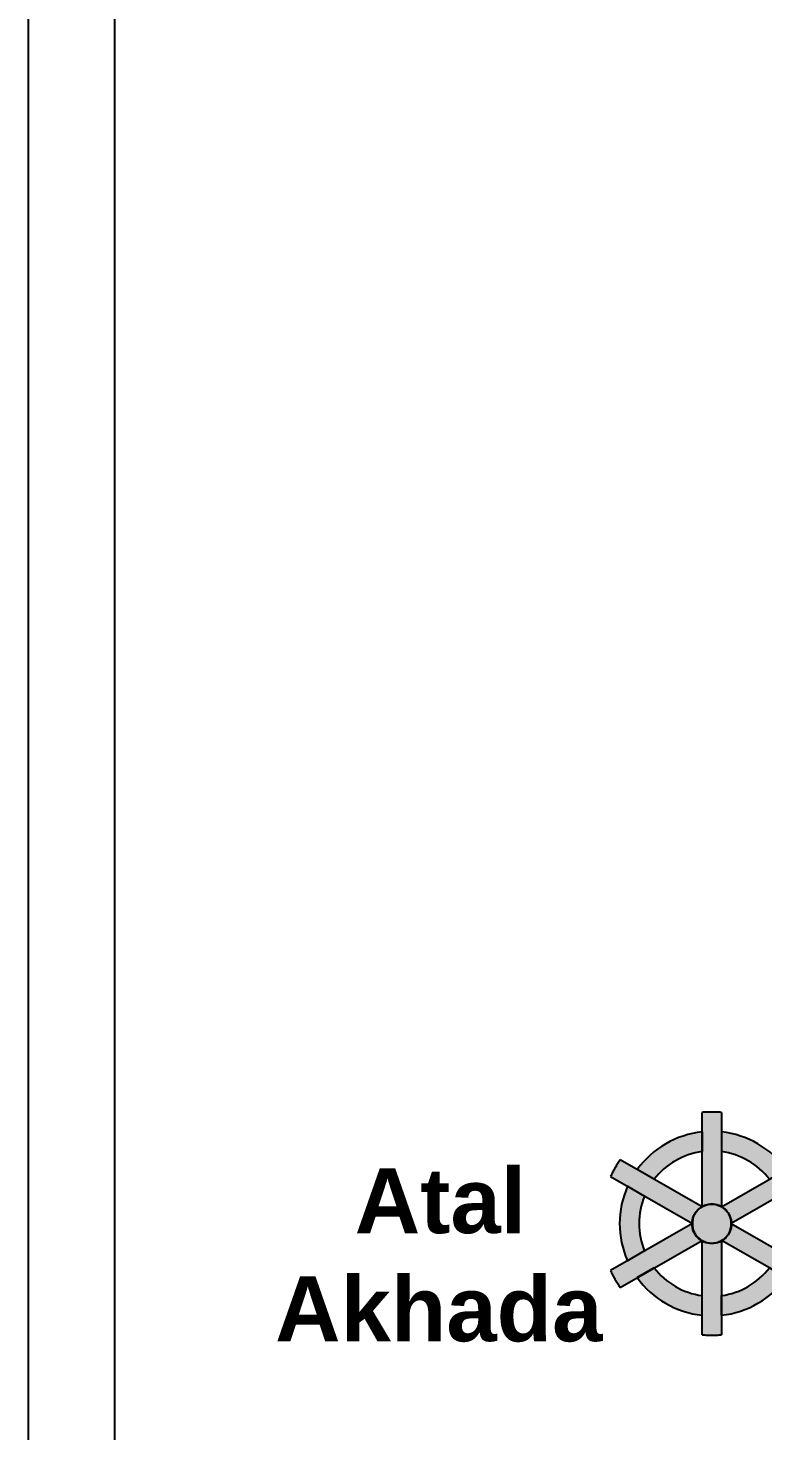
# Model space of a CAD drawing. Header units: metres. Extents: x 125.25 to 127.94, y 109.47 to 110.92.
# Drawn here: x 125.2503 to 125.3353, y 109.7674 to 109.9295 of the extents above; entities that cross this region are included whole.
import ezdxf

# ---------------------------------------------------------------- set-up
doc = ezdxf.new("R2010")
doc.units = ezdxf.units.M
doc.linetypes.add('DASHEDX2', pattern=[38.099999999999994, 25.4, -12.7])
doc.styles.get("Standard").update_dxf_attribs({"font": 'arial.ttf'})

# ---------------------------------------------------------------- blocks, each defined once
blk = doc.blocks.new('A$C41FF0212')
at = {"linetype": 'DASHEDX2', "true_color": 0xffffff, "transparency": 33554687}
h = blk.add_hatch(color=7, dxfattribs=at)
h.dxf.hatch_style = 1
edge = h.paths.add_edge_path()
edge.add_line((0.009810053648588224, 0.02023095741278836), (0.009807084236798356, 0.01053818119704282))
edge.add_arc((0.008810050707553271, 0.008816867412440125), 0.001989220199852741, 59.9193663883004, 120.0806349087099)
edge.add_line((0.007813017139342635, 0.01053818117447288), (0.007810053648588224, 0.02023095741278836))
edge.add_arc((0.008810053648588223, 0.008810029477800203), 0.01146462362645163, 84.99602569108208, 95.00397430891792, ccw=False)
edge = h.paths.add_edge_path()
edge.add_line((0.009807087214203676, 0.01053817947927114), (0.01820807795371283, 0.01537621056397809))
edge.add_arc((0.008810053648588227, 0.008810029477800182), 0.01146462362645165, 24.93315632470302, 34.9411049425388, ccw=False)
edge.add_line((0.01920617681180591, 0.01364306352189733), (0.01080518607229675, 0.008805032437190382))
edge.add_arc((0.008876963372191574, 0.008848561995297174), 0.001928713976625326, 358.70676949753, 421.1674917697118)
edge = h.paths.add_edge_path()
edge.add_line((0.01080518607229675, 0.008805032437190382), (0.01921446167699539, 0.003994856742102139))
edge.add_arc((0.00881005364858819, 0.008810029477800227), 0.0114646236264517, 325.15729421149143, 335.1652428293271, ccw=False)
edge.add_line((0.01821934077739304, 0.00225999813253921), (0.009810053648588222, 0.0070835943187085))
edge.add_arc((0.00889229840302597, 0.008762485264074324), 0.001913360785944036, 298.66294626811, 361.2741843655108)
edge = h.paths.add_edge_path()
edge.add_line((0.009810053648588224, 0.007083594318708501), (0.009810053648588219, -0.002610898457187993))
edge.add_arc((0.008810053648588221, 0.00881002947780018), 0.01146462362645164, 264.99602569108214, 275.00397430891786, ccw=False)
edge.add_line((0.007810053648588224, -0.002610898457187993), (0.007810053648588221, 0.007083594318708499))
edge.add_arc((0.008810053648588223, 0.008780995651962845), 0.0019700688531454, 239.496135826314, 300.503864173686)
edge = h.paths.add_edge_path()
edge.add_line((0.006814656138358171, 0.00881829426345854), (-0.00159435437981895, 0.003994856742102139))
edge.add_arc((0.008810053648588253, 0.008810029477800227), 0.0114646236264517, 204.8347571706728, 214.8427057885085)
edge.add_line((-0.0005992334802165968, 0.00225999813253921), (0.00781005364858822, 0.0070835943187085))
edge.add_arc((0.008738579878051298, 0.008769334124422391), 0.001924546609300286, 178.5422478274661, 241.1534859248669, ccw=False)
edge = h.paths.add_edge_path()
edge.add_line((0.007813020082972766, 0.01053817947927114), (-0.0005879706565363914, 0.01537621056397809))
edge.add_arc((0.008810053648588216, 0.008810029477800182), 0.01146462362645165, 145.0588950574612, 155.0668436752969)
edge.add_line((-0.00158606951462947, 0.01364306352189733), (0.006814656138358171, 0.00881829426345854))
edge.add_arc((0.008732075451129296, 0.008854977589945533), 0.001917770186291842, 118.63530476575451, 181.0960270379363, ccw=False)
at = {"linetype": 'DASHEDX2', "transparency": 33554687}
h = blk.add_hatch(color=20, dxfattribs=at)
h.dxf.hatch_style = 1
edge = h.paths.add_edge_path()
edge.add_line((0.007810053648588219, 0.01822167653824538), (0.007810053648588219, 0.01620736723435694))
edge.add_arc((0.008810053648588216, 0.008810029477800184), 0.007464623626451644, 97.69878825760865, 142.3640811087704)
edge.add_line((0.002898766051610421, 0.01336824018271462), (0.001153218945675414, 0.01437348009074328))
edge.add_arc((0.00881005364858822, 0.008810029477800182), 0.00946462362645165, 96.06499769183557, 143.9978716745435, ccw=False)
edge = h.paths.add_edge_path()
edge.add_line((0.009810053648588224, 0.01822167653824538), (0.009810053648588224, 0.01620736723435694))
edge.add_arc((0.008810053648588227, 0.008810029477800184), 0.007464623626451644, 37.63591889122961, 82.30121174239127, ccw=False)
edge.add_line((0.01472134124556602, 0.01336824018271462), (0.01646688835150103, 0.01437348009074328))
edge.add_arc((0.008810053648588223, 0.008810029477800182), 0.00946462362645165, 36.0021283254565, 83.93500230816441)
edge = h.paths.add_edge_path()
edge.add_line((0.01746498720959411, 0.01264033304866252), (0.0157194401036591, 0.01163509314063386))
edge.add_arc((0.008810053648588223, 0.008810029477800189), 0.007464623626451644, -22.139943221981923, 22.238342376012213, ccw=False)
edge.add_line((0.01572428164579309, 0.005996836081098064), (0.01747155256487988, 0.004994595437816641))
edge.add_arc((0.008810053648588225, 0.008810029477800189), 0.009464623626451646, 336.226266212245, 383.8721329417853)
edge = h.paths.add_edge_path()
edge.add_line((0.009810053648588224, -0.0006016175826450108), (0.00981005364858822, 0.001412691721243432))
edge.add_arc((0.008810053648588223, 0.008810029477800189), 0.007464623626451648, 277.6987882576087, 322.4624802628007)
edge.add_line((0.01472916074619075, 0.004261977471535136), (0.01647643166527753, 0.003259736828253713))
edge.add_arc((0.008810053648588223, 0.008810029477800189), 0.00946462362645165, 276.0649976918356, 324.0962708285738, ccw=False)
edge = h.paths.add_edge_path()
edge.add_line((0.007810053648588219, -0.0006016175826450108), (0.007810053648588222, 0.001412691721243432))
edge.add_arc((0.00881005364858822, 0.008810029477800189), 0.007464623626451648, 217.5375197371993, 262.30121174239133, ccw=False)
edge.add_line((0.002890946550985696, 0.004261977471535136), (0.001143675631898908, 0.003259736828253713))
edge.add_arc((0.00881005364858822, 0.008810029477800189), 0.00946462362645165, 215.9037291714262, 263.9350023081644)
edge = h.paths.add_edge_path()
edge.add_line((0.0001551200875823354, 0.01264033304866252), (0.001900667193517343, 0.01163509314063386))
edge.add_arc((0.008810053648588218, 0.008810029477800189), 0.007464623626451643, 157.7616576239878, 202.139943221982)
edge.add_line((0.00189582565138335, 0.005996836081098064), (0.0001485547322965623, 0.004994595437816641))
edge.add_arc((0.008810053648588218, 0.008810029477800189), 0.009464623626451646, 156.1278670582147, 203.773733787755, ccw=False)
at = {"linetype": 'DASHEDX2', "true_color": 0xffffff, "transparency": 33554687}
h = blk.add_hatch(color=7, dxfattribs=at)
h.dxf.hatch_style = 1
edge = h.paths.add_edge_path()
edge.add_line((0.009807087214203676, 0.01053817947927114), (0.01820807795371283, 0.01537621056397809))
edge.add_arc((0.008810053648588227, 0.008810029477800182), 0.01146462362645165, 24.93315632470302, 34.9411049425388, ccw=False)
edge.add_line((0.01920617681180591, 0.01364306352189733), (0.01080518607229675, 0.008805032437190382))
edge.add_arc((0.008876963372191574, 0.008848561995297174), 0.001928713976625326, 358.70676949753, 421.1674917697118)
at = {"linetype": 'DASHEDX2', "true_color": 0xcc3300, "transparency": 33554687}
h = blk.add_hatch(color=22, dxfattribs=at)
h.dxf.hatch_style = 1
edge = h.paths.add_edge_path()
edge.add_arc((0.008810053648588221, 0.008780995651962838), 0.002025091960450592, 0, 360)
at = {"color": 18, "linetype": 'DASHEDX2', "true_color": 0x000000}
for points in [[(0.009810053648588224, 0.02023095741278836), (0.009807084236798356, 0.01053818119704282, 0.2687035224409885), (0.007813017139342635, 0.01053818117447288), (0.007810053648588224, 0.02023095741278836, -0.04369569146346969)], [(0.007810053648588219, 0.01822167653824538), (0.007810053648588219, 0.01620736723435694, 0.1973945879906858), (0.002898766051610421, 0.01336824018271462), (0.001153218945675414, 0.01437348009074328, -0.2122504552456015)], [(0.009810053648588224, 0.01822167653824538), (0.009810053648588224, 0.01620736723435694, -0.1973945879906858), (0.01472134124556602, 0.01336824018271462), (0.01646688835150103, 0.01437348009074328, 0.2122504552456015)], [(0.0001551200875823354, 0.01264033304866252), (0.001900667193517343, 0.01163509314063386, 0.1960938078674019), (0.00189582565138335, 0.005996836081098064), (0.0001485547322965623, 0.004994595437816641, -0.2109420802666859)], [(0.01746498720959411, 0.01264033304866252), (0.0157194401036591, 0.01163509314063386, -0.1960938078674019), (0.01572428164579309, 0.005996836081098064), (0.01747155256487988, 0.004994595437816641, 0.2109420802666859)], [(0.007810053648588219, -0.0006016175826450108), (0.007810053648588222, 0.001412691721243432, -0.1978407024874488), (0.002890946550985696, 0.004261977471535136), (0.001143675631898908, 0.003259736828253713, 0.2126991856762388)], [(0.009810053648588224, -0.0006016175826450108), (0.00981005364858822, 0.001412691721243432, 0.1978407024874488), (0.01472916074619075, 0.004261977471535136), (0.01647643166527753, 0.003259736828253713, -0.2126991856762388)]]:
    blk.add_lwpolyline(points, format="xyb", close=True, dxfattribs=at)
for points in [[(0.007813020082972766, 0.01053817947927114), (-0.0005879706565363914, 0.01537621056397809, 0.04369569146346959), (-0.00158606951462947, 0.01364306352189733), (0.006814656138358171, 0.00881829426345854, -0.2794906431650335), (0.007813017139342633, 0.01053818117447287)], [(0.009807087214203676, 0.01053817947927114), (0.01820807795371283, 0.01537621056397809, -0.04369569146346959), (0.01920617681180591, 0.01364306352189733), (0.01080518607229675, 0.008805032437190382, 0.2794906431650335), (0.009807087214203676, 0.01053817947927114)], [(0.006814656138358171, 0.00881829426345854, -0.001681654276185364), (0.006814656138358171, 0.00881829426345854), (-0.00159435437981895, 0.003994856742102139, 0.04369569146346952), (-0.0005992334802165968, 0.00225999813253921), (0.00781005364858822, 0.0070835943187085, -0.2801988244140493), (0.006814656138358171, 0.00881829426345854)], [(0.01080518607229675, 0.008805032437190382, 0.001681654276185364), (0.01080518607229675, 0.008805032437190382), (0.01921446167699539, 0.003994856742102139, -0.04369569146346952), (0.01821934077739304, 0.00225999813253921), (0.009810053648588222, 0.0070835943187085, 0.2801988244140493), (0.01080518607229675, 0.008805032437190382)], [(0.009810053648588224, 0.007083594318708501), (0.009810053648588219, -0.002610898457187993, -0.04369569146346952), (0.007810053648588224, -0.002610898457187993), (0.007810053648588221, 0.0070835943187085, 0.2726675198910545), (0.009810053648588224, 0.007083594318708501)]]:
    blk.add_lwpolyline(points, format="xyb", dxfattribs=at)
blk.add_circle((0.008810053648588221, 0.008780995651962838), 0.002025091960450592, dxfattribs=at)

msp = doc.modelspace()

# ---------------------------------------------------------------- linework, layer by layer
at = {"color": 18, "linetype": 'DASHEDX2', "true_color": 0x000000}
for points in [[(127.2556200472607, 110.7071924725872), (125.2503302279466, 110.7071924725872), (125.2503302279466, 109.4658067328945), (127.2556200472607, 109.4658067328945)], [(127.2456200472607, 110.6971924725872), (125.2603302279466, 110.6971924725872), (125.2603302279466, 109.4758067328945), (127.2456200472607, 109.4758067328945)]]:
    msp.add_lwpolyline(points, close=True, dxfattribs=at)

# ---------------------------------------------------------------- block references
at = {"color": 18, "linetype": 'DASHEDX2', "true_color": 0x000000, "xscale": 1.125, "yscale": 1.125, "zscale": 1.125}
msp.add_blockref('A$C41FF0212', (125.3194438157951, 109.781461890939), dxfattribs=at)

# ---------------------------------------------------------------- texts
at = {"color": 18, "true_color": 0x000000, "insert": (125.2276905826188, 109.7977677759924), "char_height": 0.0075, "attachment_point": 1}
msp.add_mtext_dynamic_manual_height_columns('\\pi0.060401;{\\fArial|b1|i0|c0|p34;Atal\\P\\pi0.051189;Akhada}', width=0.1398733676870165, gutter_width=1.516051577029884, heights=[0], dxfattribs=at)

doc.saveas('drawing.dxf')
